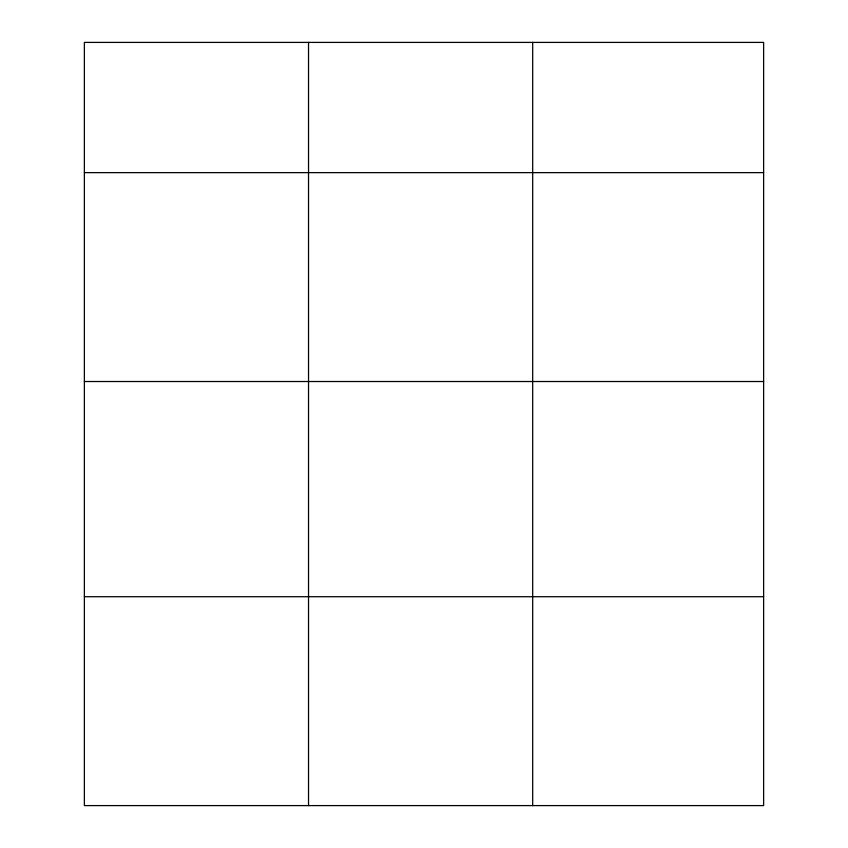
<?xml version="1.0" encoding="UTF-8"?>
<svg xmlns="http://www.w3.org/2000/svg" width="848" height="848" viewBox="0 0 848 848"><rect width="100%" height="100%" fill="white"/><g stroke="black" fill="none" stroke-linecap="round" stroke-linejoin="round"><path stroke-width="1.27" d="M763.624 381.515L763.624 42.4L84.376 42.4L84.376 805.6L763.624 805.6L763.624 381.515L84.376 381.515M84.376 172.632L763.624 172.632M84.376 596.716L763.624 596.716M532.682 42.4L532.682 805.6M308.534 42.4L308.534 805.6"/></g></svg>
